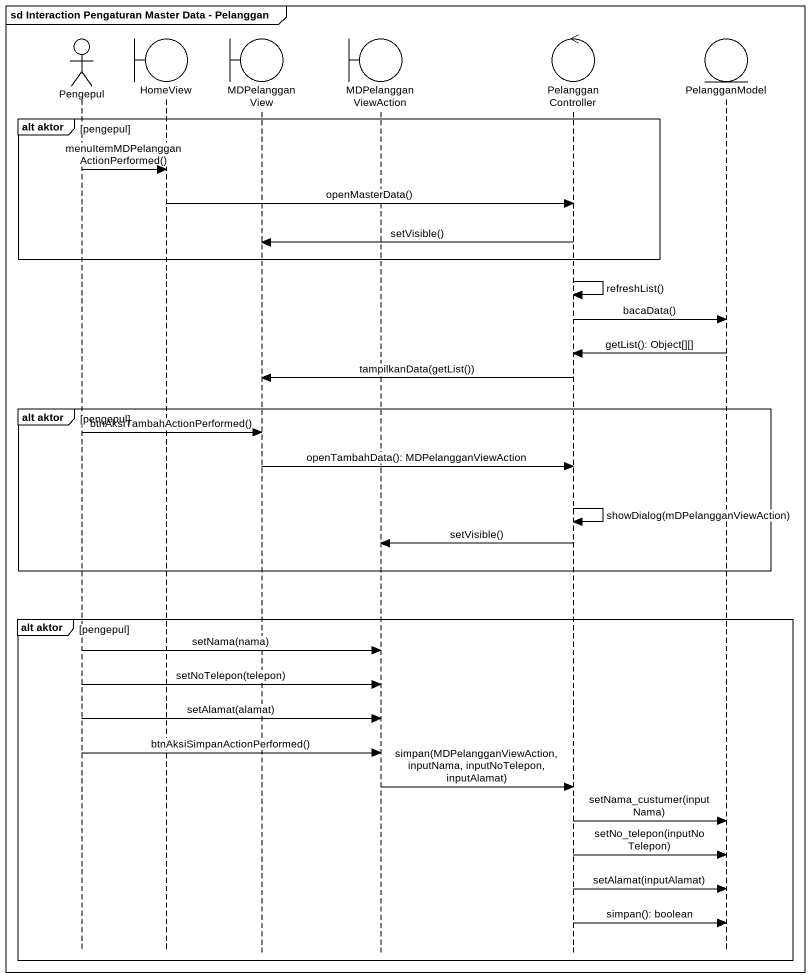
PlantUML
@startuml
mainframe sd Interaction Pengaturan Master Data - Pelanggan
hide footbox
actor Pengepul
boundary HomeView
boundary MDPelangganView
boundary MDPelangganViewAction
control PelangganController
entity PelangganModel

group alt aktor [pengepul]
  Pengepul -> HomeView : menuItemMDPelangganActionPerformed()
  HomeView -> PelangganController : openMasterData()
  PelangganController -> MDPelangganView : setVisible()
end
PelangganController -> PelangganController : refreshList()
PelangganController -> PelangganModel : bacaData()
PelangganModel -> PelangganController : getList(): Object[][]
PelangganController -> MDPelangganView : tampilkanData(getList())
group alt aktor [pengepul]
  Pengepul -> MDPelangganView : btnAksiTambahActionPerformed()
  MDPelangganView -> PelangganController : openTambahData(): MDPelangganViewAction
  PelangganController -> PelangganController : showDialog(mDPelangganViewAction)
  PelangganController -> MDPelangganViewAction : setVisible()
end
group alt aktor [pengepul]
  Pengepul -> MDPelangganViewAction : setNama(nama)
  Pengepul -> MDPelangganViewAction : setNoTelepon(telepon)
  Pengepul -> MDPelangganViewAction : setAlamat(alamat)
  Pengepul -> MDPelangganViewAction : btnAksiSimpanActionPerformed()
  MDPelangganViewAction -> PelangganController : simpan(MDPelangganViewAction, inputNama, inputNoTelepon, inputAlamat)
  PelangganController -> PelangganModel : setNama_custumer(inputNama)
  PelangganController -> PelangganModel : setNo_telepon(inputNoTelepon)
  PelangganController -> PelangganModel : setAlamat(inputAlamat)
  PelangganController -> PelangganModel : simpan(): boolean
end
@enduml
